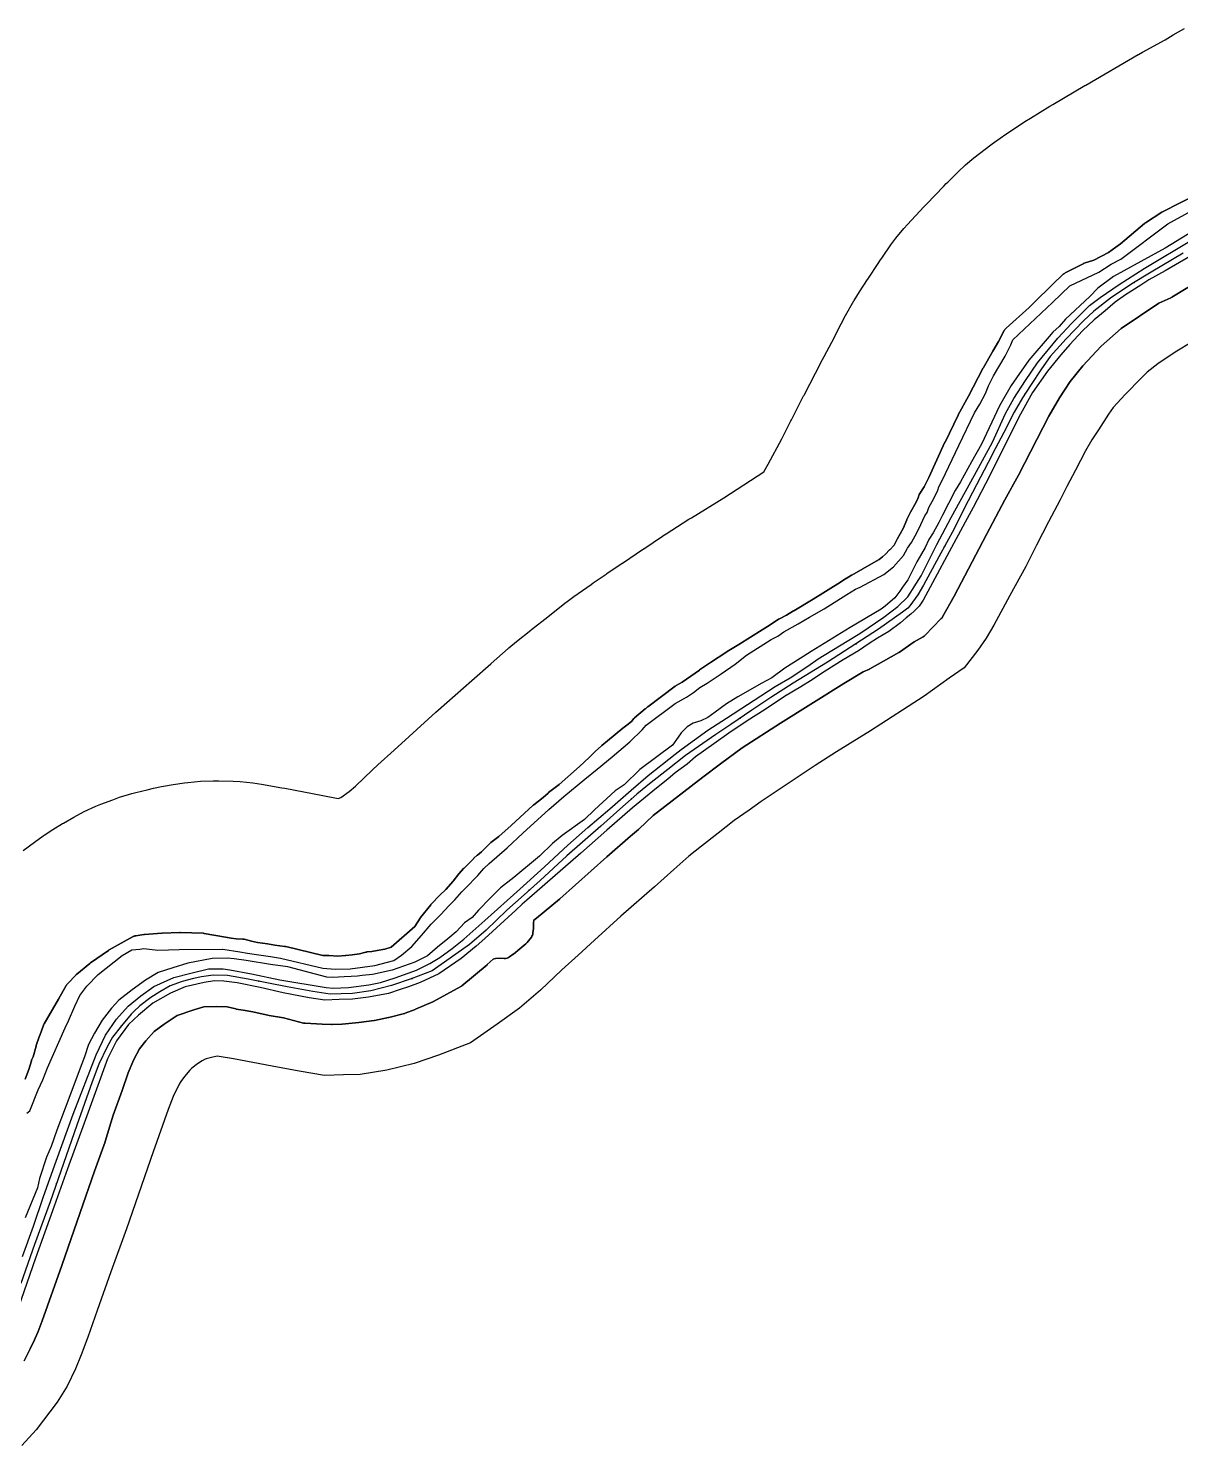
# Model space of a CAD drawing. Header units: inches. Extents: x 91426 to 118597, y 433843 to 446922.
# Drawn here: x 110999 to 111710, y 435830 to 436705 of the extents above; entities that cross this region are included whole.
import ezdxf

# ---------------------------------------------------------------- set-up
doc = ezdxf.new("R2010")
doc.units = ezdxf.units.IN
doc.header["$MEASUREMENT"] = 0
for name, color, linetype, true_color in [('As_waterkering_PWK', 7, 'Continuous', 0x8b0648), ('Beschermingszone_PWK', 7, 'Continuous', 0xde06d3), ('Kernzone_PWK', 7, 'Continuous', 0x33065f), ('Kruinlijnen_PWK', 7, 'Continuous', 0xda0676), ('Leggerbermen_PWK', 7, 'Continuous', 0xd60719), ('Referentiepunten_PWK', 7, 'Continuous', 0x7e0730)]:
    doc.layers.add(name, color=color, linetype=linetype, true_color=true_color)

msp = doc.modelspace()

# ---------------------------------------------------------------- linework, layer by layer
at = {"layer": 'As_waterkering_PWK'}
for points in [[(111711.9554, 436565.7026), (111692.1116, 436554.0609), (111680.2053, 436546.7848), (111666.9761, 436538.0535), (111656.6574, 436529.9837), (111650.4397, 436523.8983), (111639.724, 436512.7858), (111629.6698, 436501.9378), (111624.3781, 436494.3972), (111617.6313, 436484.0784), (111612.7365, 436476.5378), (111607.5771, 436467.5419), (111601.2271, 436455.1065), (111595.8031, 436445.0523), (111591.4375, 436436.5856), (111584.2937, 436422.8273), (111576.753, 436408.1429), (111570.403, 436395.5751), (111561.0103, 436378.2449), (111551.4853, 436360.7824), (111548.0457, 436354.9615), (111544.8707, 436350.3313), (111543.1253, 436348.1099)], [(111543.1253, 436348.1099), (111541.9603, 436346.6271), (111538.5207, 436344.2459), (111523.8363, 436333.6625), (111492.2185, 436313.2895), (111471.1841, 436300.3249), (111457.2934, 436291.4614), (111445.6517, 436283.6562), (111432.6871, 436274.9249), (111423.2944, 436268.5749), (111415.3569, 436263.1509), (111404.6412, 436255.6103), (111393.7933, 436247.0113), (111383.4745, 436238.9415), (111374.611, 436231.93), (111364.1599, 436222.6696), (111352.2536, 436212.0862), (111331.3515, 436193.6976), (111314.815, 436178.6164), (111304.8931, 436169.6205), (111294.3098, 436160.2278), (111281.4775, 436147.9246), (111271.1587, 436139.0611), (111259.3847, 436130.5944), (111248.2722, 436122.7892), (111235.1753, 436117.7621), (111223.0044, 436113.661), (111210.3044, 436110.486), (111198.9273, 436108.7662), (111192.0481, 436108.5016), (111185.1689, 436108.3693), (111174.4533, 436110.0891), (111158.5783, 436112.9996), (111134.5011, 436117.6298), (111121.8011, 436119.8787), (111112.9375, 436120.1433), (111105.7938, 436119.085), (111100.7667, 436118.0267), (111093.7552, 436116.3069), (111086.4792, 436113.5287), (111079.9968, 436109.8246), (111074.5729, 436106.2527), (111067.6937, 436101.0933), (111063.9725, 436097.6444)], [(111063.9725, 436097.6444), (111062.2697, 436096.0662), (111056.3166, 436088.9224), (111050.8926, 436081.911), (111047.5853, 436075.8255), (111042.2936, 436065.1099), (111038.1926, 436054.2619), (111028.7999, 436027.539), (111012.2634, 435980.3108), (111002.7384, 435953.8524), (110994.1394, 435929.9075)]]:
    msp.add_lwpolyline(points, dxfattribs=at)
at = {"layer": 'Beschermingszone_PWK'}
for points in [[(110995.6937, 436197.0933), (111002.5729, 436202.2527), (111007.9044, 436206.029), (111008.574, 436206.4732), (111013.998, 436210.0451), (111019.9968, 436213.7476), (111020.4602, 436214.0137), (111026.9425, 436217.7179), (111033.4045, 436221.1535), (111040.5571, 436224.3943), (111043.675, 436225.6349), (111050.951, 436228.4131), (111055.1825, 436229.9385), (111062.6969, 436232.218), (111065.1686, 436232.8522), (111072.1801, 436234.572), (111076.0454, 436235.4526), (111081.0725, 436236.511), (111082.3829, 436236.7792), (111088.2079, 436237.7894), (111095.3517, 436238.8477), (111097.2744, 436239.1167), (111105.0892, 436239.8864), (111112.9375, 436240.1433), (111116.518, 436240.0899), (111125.3816, 436239.8253), (111129.6495, 436239.6218), (111137.4642, 436238.8521), (111142.7255, 436238.0404), (111155.4256, 436235.7914), (111157.1628, 436235.4706), (111180.7292, 436230.9386), (111190.1339, 436229.2144), (111191.7387, 436229.7551), (111196.8957, 436233.4635), (111200.7977, 436236.8152), (111211.2617, 436246.8478), (111214.6558, 436249.9788), (111224.7625, 436258.9485), (111234.0826, 436267.3987), (111250.4897, 436282.362), (111252.089, 436283.7946), (111272.76, 436301.9798), (111284.4363, 436312.3587), (111284.5775, 436312.484), (111295.0285, 436321.7445), (111295.4895, 436322.1508), (111300.1626, 436326.044), (111309.0262, 436333.0555), (111309.5502, 436333.4677), (111319.5588, 436341.2949), (111330.0982, 436349.6492), (111331.5899, 436350.8127), (111335.582, 436353.747), (111346.2977, 436361.2877), (111347.654, 436362.2283), (111355.5915, 436367.6522), (111356.0855, 436367.988), (111365.4783, 436374.338), (111365.6551, 436374.4573), (111378.6197, 436383.1886), (111378.8266, 436383.3276), (111390.4683, 436391.1328), (111390.625, 436391.2377), (111392.7437, 436392.6213), (111406.6344, 436401.4849), (111408.2207, 436402.4798), (111428.2316, 436414.8136), (111452.9561, 436430.7448), (111455.5859, 436435.5661), (111464.0781, 436451.2347), (111469.6482, 436462.259), (111470.005, 436462.9594), (111477.5456, 436477.6438), (111477.7942, 436478.1251), (111484.8593, 436491.732), (111489.1467, 436500.047), (111490.1912, 436502.0271), (111494.9712, 436510.8877), (111500.7044, 436522.1152), (111503.4822, 436527.2434), (111508.6416, 436536.2392), (111508.8134, 436536.5378), (111512.0829, 436541.8743), (111516.9777, 436549.415), (111517.1949, 436549.7484), (111523.9418, 436560.0671), (111524.6018, 436561.0656), (111526.1513, 436563.3283), (111531.443, 436570.8689), (111534.4674, 436574.9892), (111539.449, 436581.0593), (111541.6582, 436583.5096), (111551.7124, 436594.3575), (111553.3427, 436596.0821), (111564.0583, 436607.1946), (111565.5868, 436608.7511), (111566.5041, 436609.6586), (111572.7218, 436615.744), (111577.5359, 436620.2045), (111582.7331, 436624.5099), (111593.0518, 436632.5797), (111593.9248, 436633.2559), (111600.3077, 436637.8299), (111600.8751, 436638.2067), (111614.1043, 436646.9379), (111617.6313, 436649.1786), (111629.5376, 436656.4547), (111631.3899, 436657.5639), (111651.2336, 436669.2055), (111651.7809, 436669.5247), (111684.1925, 436688.3101), (111684.3669, 436688.4111), (111686.7894, 436689.7725), (111700.824, 436697.4477), (111705.6897, 436700.4678), (111708.9732, 436702.434), (111712.7529, 436704.5264)], [(111728.1194, 436605.8418), (111709.9954, 436596.8459), (111709.939, 436596.8174), (111699.0911, 436591.2612), (111698.8705, 436591.1411), (111698.6566, 436591.0104), (111688.6021, 436584.5125), (111688.5381, 436584.4704), (111688.2722, 436584.2799), (111688.081, 436584.1256), (111673.2603, 436571.5497), (111670.4009, 436569.4362), (111665.8381, 436566.2299), (111656.6821, 436561.5282), (111650.8112, 436559.5295), (111650.5091, 436559.4157), (111650.2111, 436559.2807), (111650.1442, 436559.2471), (111639.0316, 436553.5586), (111638.8099, 436553.4379), (111638.532, 436553.2651), (111638.2661, 436553.0746), (111638.0132, 436552.867), (111637.8831, 436552.7488), (111631.1363, 436546.3988), (111631.0276, 436546.2933), (111619.9886, 436535.2544), (111616.7799, 436532.3024), (111602.5147, 436519.4901), (111602.3202, 436519.3057), (111602.0965, 436519.0669), (111601.8889, 436518.814), (111601.6984, 436518.5481), (111601.5256, 436518.2702), (111601.4182, 436518.0743), (111597.9061, 436511.3102), (111594.3998, 436505.3366), (111594.391, 436505.3215), (111588.3056, 436494.8704), (111588.2964, 436494.8545), (111588.182, 436494.6451), (111579.351, 436477.5101), (111573.035, 436466.0626), (111572.9285, 436465.8586), (111572.9103, 436465.8213), (111564.8367, 436449.1007), (111564.8038, 436449.0312), (111554.7577, 436427.3813), (111551.9845, 436421.4711), (111548.9761, 436416.7077), (111548.8734, 436416.5377), (111548.7191, 436416.2491), (111548.5841, 436415.9511), (111548.4688, 436415.6449), (111548.3797, 436415.3534), (111548.1003, 436414.329), (111547.0497, 436412.1228), (111543.4384, 436405.8028), (111543.2952, 436405.5335), (111543.2788, 436405.4999), (111541.2944, 436401.3988), (111541.1995, 436401.1906), (111538.9059, 436395.8391), (111535.3074, 436389.1561), (111535.2941, 436389.1313), (111533.3718, 436385.5127), (111530.6789, 436382.7076), (111530.5862, 436382.6083), (111528.1255, 436379.9017), (111526.3246, 436378.3129), (111524.2129, 436376.6586), (111520.8385, 436374.7304), (111507.2262, 436367.0651), (111507.1795, 436367.0385), (111507.0924, 436366.9871), (111503.7848, 436364.9872), (111503.594, 436364.8658), (111503.5735, 436364.8521), (111500.3471, 436362.6731), (111483.4056, 436352.1667), (111471.4091, 436345.0479), (111471.3332, 436345.002), (111467.0018, 436342.3267), (111462.5458, 436340.0351), (111462.3325, 436339.9187), (111462.1076, 436339.7808), (111456.8432, 436336.359), (111451.8467, 436333.2033), (111437.6076, 436324.2379), (111430.3777, 436319.9), (111430.1723, 436319.7698), (111430.1641, 436319.7643), (111420.1347, 436313.0341), (111413.2806, 436308.5526), (111413.2389, 436308.525), (111413.1629, 436308.4732), (111402.4737, 436301.0429), (111398.8038, 436298.8916), (111398.5545, 436298.7354), (111398.3275, 436298.5744), (111381.2618, 436285.7421), (111381.2229, 436285.7126), (111381.1431, 436285.65), (111379.8202, 436284.5916), (111379.6899, 436284.4837), (111373.2076, 436278.9275), (111373.1648, 436278.8904), (111372.926, 436278.6667), (111372.8062, 436278.5428), (111371.1679, 436276.7874), (111368.2982, 436274.396), (111365.9834, 436272.5956), (111365.8576, 436272.4944), (111356.4834, 436264.7046), (111352.9302, 436261.8094), (111352.7918, 436261.6924), (111352.7426, 436261.6487), (111348.9059, 436258.1936), (111348.7163, 436258.0136), (111345.0948, 436254.3922), (111339.1219, 436248.9536), (111326.5645, 436237.8351), (111320.0727, 436232.7715), (111319.8512, 436232.5882), (111319.7693, 436232.5148), (111316.7434, 436229.7411), (111310.95, 436225.2352), (111310.723, 436225.0476), (111310.6492, 436224.9816), (111297.053, 436212.5734), (111289.2767, 436205.7042), (111284.3878, 436201.9584), (111284.385, 436201.9563), (111284.1321, 436201.7487), (111283.8982, 436201.53), (111278.6153, 436196.2619), (111276.121, 436194.1417), (111276.0667, 436194.0949), (111273.9501, 436192.2429), (111273.9459, 436192.2392), (111273.7071, 436192.0155), (111273.6456, 436191.953), (111270.0245, 436188.2025), (111267.8626, 436186.1678), (111267.7539, 436186.0623), (111267.597, 436185.8981), (111264.8189, 436182.8554), (111264.7521, 436182.7808), (111264.5958, 436182.5935), (111261.1007, 436178.1924), (111256.5567, 436173.0173), (111253.002, 436169.5895), (111252.9372, 436169.5258), (111252.852, 436169.4386), (111247.5603, 436163.8824), (111247.4218, 436163.7308), (111247.2702, 436163.5495), (111241.0525, 436155.7442), (111240.9965, 436155.6726), (111240.806, 436155.4067), (111240.7733, 436155.3572), (111237.4406, 436150.2391), (111222.9416, 436137.4458), (111219.0015, 436136.0669), (111214.2903, 436135.3279), (111214.1421, 436135.3024), (111210.9461, 436134.7021), (111208.15, 436134.459), (111207.9304, 436134.435), (111207.6075, 436134.3817), (111207.2889, 436134.3074), (111207.2673, 436134.3016), (111203.2216, 436133.1981), (111198.6992, 436132.5892), (111194.9084, 436132.3513), (111194.8946, 436132.3504), (111194.7241, 436132.3363), (111189.8469, 436131.8485), (111184.3093, 436132.2177), (111184.3037, 436132.2181), (111184.1433, 436132.226), (111180.6735, 436132.3417), (111157.7433, 436137.7674), (111157.5675, 436137.8057), (111157.2446, 436137.859), (111157.2374, 436137.86), (111151.12, 436138.6562), (111146.5893, 436139.433), (111146.4659, 436139.4526), (111140.2624, 436140.3572), (111136.6799, 436141.0984), (111132.1574, 436142.2462), (111131.9029, 436142.3037), (111131.58, 436142.357), (111131.2544, 436142.3891), (111131.2392, 436142.3901), (111127.1482, 436142.6457), (111124.0618, 436143.0161), (111120.6323, 436143.5391), (111107.4658, 436145.8935), (111107.2383, 436145.9288), (111106.9127, 436145.9609), (111106.7417, 436145.9692), (111092.7523, 436146.4059), (111092.5963, 436146.4083), (111092.4758, 436146.4068), (111081.4955, 436146.1422), (111081.289, 436146.133), (111081.2295, 436146.1287), (111070.4804, 436145.2952), (111070.2143, 436145.2674), (111070.0665, 436145.2457), (111065.1717, 436144.4519), (111064.9966, 436144.4203), (111064.678, 436144.346), (111064.3649, 436144.2511), (111064.0587, 436144.1358), (111063.7607, 436144.0008), (111063.5553, 436143.8935), (111048.7721, 436135.7312), (111048.6889, 436135.6842), (111048.411, 436135.5114), (111048.3151, 436135.4457), (111037.2026, 436127.6405), (111037.0326, 436127.5157), (111036.9076, 436127.4166), (111028.8045, 436120.7777), (111028.6766, 436120.6692), (111028.4378, 436120.4455), (111028.3546, 436120.3604), (111022.9306, 436114.6719), (111022.7901, 436114.5182), (111022.5825, 436114.2653), (111022.392, 436113.9994), (111022.2192, 436113.7215), (111022.2061, 436113.6988), (111017.4507, 436105.3616), (111008.5947, 436090.0438), (111008.5932, 436090.0412), (111008.4389, 436089.7526), (111008.3039, 436089.4546), (111008.23, 436089.2653), (111005.8487, 436082.783), (111005.8309, 436082.734), (111003.7142, 436076.7809), (111003.6906, 436076.713), (111003.5957, 436076.3999), (111003.5853, 436076.3605), (111001.8655, 436069.7268), (111001.0428, 436068.0815), (111001.0305, 436068.0567), (111000.8955, 436067.7587), (111000.7802, 436067.4525), (111000.7063, 436067.2155), (110999.1791, 436061.8559), (110996.8766, 436055.844)], [(111717.8003, 436511.1622), (111707.0208, 436504.5747), (111696.1952, 436497.4299), (111689.6463, 436492.3082), (111685.9298, 436488.6708), (111676.0594, 436478.4349), (111668.6482, 436470.4386), (111665.7775, 436466.3478), (111659.5251, 436456.7853), (111655.4247, 436450.4685), (111651.5546, 436443.7206), (111645.5003, 436431.8643), (111640.0295, 436421.7233), (111635.845, 436413.608), (111628.7205, 436399.8867), (111621.3062, 436385.4483), (111614.7051, 436372.3836), (111604.9371, 436354.3611), (111594.9687, 436336.0855), (111590.2349, 436328.0746), (111585.1893, 436320.7164), (111576.6188, 436309.8084), (111567.3708, 436303.406), (111552.0138, 436292.3379), (111518.8797, 436270.9879), (111497.7509, 436257.9651), (111484.6667, 436249.6161), (111473.5387, 436242.1553), (111460.654, 436233.4779), (111451.4012, 436227.2224), (111443.8503, 436222.0627), (111434.5828, 436215.5411), (111424.7243, 436207.7265), (111414.3858, 436199.6412), (111406.7257, 436193.5817), (111397.3487, 436185.273), (111385.376, 436174.6305), (111364.7134, 436156.4527), (111348.4535, 436141.6237), (111338.2809, 436132.4005), (111328.2186, 436123.4702), (111315.094, 436110.8869), (111302.1016, 436099.7267), (111288.3504, 436089.8382), (111271.9561, 436078.3232), (111252.1242, 436070.7109), (111237.0732, 436065.6394), (111220.1265, 436061.4027), (111203.6394, 436058.9105), (111193.4898, 436058.5201), (111181.6601, 436058.2926), (111165.9824, 436060.8088), (111149.3487, 436063.8583), (111125.4202, 436068.46), (111116.6688, 436070.0097), (111115.8783, 436070.0333), (111114.6158, 436069.8462), (111111.8755, 436069.2693), (111108.6858, 436068.487), (111107.9278, 436068.1975), (111106.1762, 436067.1966), (111103.3495, 436065.3352), (111099.7744, 436062.6538), (111098.6195, 436061.5834), (111095.3089, 436057.6107), (111092.9025, 436054.4999), (111091.9837, 436052.8094), (111088.2026, 436045.1527), (111085.1693, 436037.1291), (111075.9808, 436010.9873), (111059.3819, 435963.5807), (111049.7894, 435936.9348), (111041.2685, 435913.2074), (111035.4765, 435896.6397), (111031.4173, 435885.7669), (111027.9974, 435877.1271), (111022.78, 435866.4835), (111016.6485, 435856.4915), (111003.6427, 435839.4319), (110994.8414, 435829.7202)]]:
    msp.add_lwpolyline(points, dxfattribs=at)
msp.add_lwpolyline([(110996.3044, 435882.1407), (110999.9337, 435889.3995), (111002.5521, 435895.0389), (111004.7425, 435899.818, 0.02024224), (111004.8961, 435900.1924), (111007.2825, 435906.7549), (111019.6162, 435940.9712), (111030.7496, 435973.5761), (111039.6739, 435999.159), (111046.2193, 436017.2085, 0.01299432), (111046.3015, 436017.455), (111051.2295, 436033.6189), (111056.7654, 436048.8425), (111060.5017, 436059.8547), (111063.9245, 436068.0314), (111067.3839, 436074.5861), (111071.3691, 436079.6581), (111076.4767, 436085.313), (111082.7192, 436089.9031), (111090.8284, 436095.2478), (111101.0323, 436098.7728), (111107.2372, 436100.5456), (111115.2098, 436100.7268), (111121.711, 436100.5462), (111126.9622, 436099.2787, 0.01215555), (111127.1998, 436099.2274), (111131.4412, 436098.4195), (111137.5401, 436097.4358), (111147.6326, 436095.259), (111156.483, 436093.6855), (111168.8223, 436090.5517, 0.05153564), (111169.8394, 436090.4025), (111180.2147, 436089.9587), (111186.029, 436089.6944, 0.02246136), (111186.478, 436089.6941), (111192.4311, 436089.9587, 0.01185936), (111192.6677, 436089.9749), (111202.8071, 436090.9087), (111212.2848, 436092.1102, 0.01782825), (111212.6366, 436092.1676), (111221.2356, 436093.8874, 0.01515452), (111221.5308, 436093.9558), (111231.0558, 436096.4693, 0.02693812), (111231.5682, 436096.6345), (111237.786, 436099.0158, 0.01053502), (111237.9811, 436099.0953), (111248.6967, 436103.7255, 0.02031209), (111249.0626, 436103.9016), (111257.3161, 436108.2945), (111265.8335, 436113.0855, 0.04625218), (111266.5928, 436113.6104), (111282.0709, 436126.575, 0.01013966), (111282.2237, 436126.7083), (111285.8334, 436129.9899), (111287.3061, 436130.5021), (111289.5837, 436130.6843), (111292.6321, 436130.4498, 0.18204083), (111296.0156, 436131.4351), (111298.1323, 436133.0226, 0.01281323), (111298.3333, 436133.1815), (111302.2554, 436136.45), (111306.0444, 436139.4551, 0.06268656), (111306.9183, 436140.3472), (111309.4318, 436143.6545, 0.1396236), (111310.4285, 436146.2058), (111310.6931, 436148.984, 0.01374373), (111310.7116, 436149.2582), (111310.8342, 436152.3228), (111311.0639, 436153.9881), (111312.6019, 436155.2587), (111326.8871, 436167.0308, 0.0101951), (111327.0418, 436167.1636), (111355.9928, 436193.0742), (111370.7481, 436205.985), (111375.6018, 436210.0516, 0.01636359), (111375.8456, 436210.2698), (111384.6514, 436218.6872), (111415.224, 436242.3055), (111426.3109, 436250.4887), (111439.5407, 436260.4437), (111463.3086, 436275.6762), (111502.4012, 436300.2411), (111514.2781, 436307.3415), (111518.1177, 436309.0755, 0.02073056), (111518.488, 436309.2616), (111526.8354, 436313.899), (111536.2411, 436319.1979, 0.02513328), (111536.6658, 436319.4662), (111545.8536, 436325.9365), (111551.3572, 436329.0396, 0.07322903), (111552.5084, 436329.9323), (111557.241, 436334.862), (111562.5688, 436340.1899, 0.06835563), (111563.3911, 436341.2741), (111570.5798, 436354.054), (111590.4771, 436392.0577), (111601.7809, 436413.4756), (111610.1328, 436428.7875), (111628.9702, 436465.0741), (111635.6089, 436476.399), (111642.1518, 436486.5983), (111650.0213, 436496.1952), (111661.2788, 436508.4232), (111673.5398, 436519.3431), (111696.9612, 436534.8283), (111704.3638, 436538.2449, 0.02893575), (111704.8739, 436538.5172), (111723.6761, 436549.9964)], format="xyb", dxfattribs=at)
at = {"layer": 'Kernzone_PWK'}
msp.add_lwpolyline([(110996.8766, 436055.844), (110999.1791, 436061.8559), (111000.7063, 436067.2155), (111000.7802, 436067.4525), (111000.8955, 436067.7587), (111001.0305, 436068.0567), (111001.0428, 436068.0815), (111001.8655, 436069.7268), (111003.5853, 436076.3605), (111003.5957, 436076.3999), (111003.6906, 436076.713), (111003.7142, 436076.7809), (111005.8309, 436082.734), (111005.8487, 436082.783), (111008.23, 436089.2653), (111008.3039, 436089.4546), (111008.4389, 436089.7526), (111008.5932, 436090.0412), (111008.5947, 436090.0438), (111017.4507, 436105.3616), (111022.2061, 436113.6988), (111022.2192, 436113.7215), (111022.392, 436113.9994), (111022.5825, 436114.2653), (111022.7901, 436114.5182), (111022.9306, 436114.6719), (111028.3546, 436120.3604), (111028.4378, 436120.4455), (111028.6766, 436120.6692), (111028.8045, 436120.7777), (111036.9076, 436127.4166), (111037.0326, 436127.5157), (111037.2026, 436127.6405), (111048.3151, 436135.4457), (111048.411, 436135.5114), (111048.6889, 436135.6842), (111048.7721, 436135.7312), (111063.5553, 436143.8935), (111063.7607, 436144.0008), (111064.0587, 436144.1358), (111064.3649, 436144.2511), (111064.678, 436144.346), (111064.9966, 436144.4203), (111065.1717, 436144.4519), (111070.0665, 436145.2457), (111070.2143, 436145.2674), (111070.4804, 436145.2952), (111081.2295, 436146.1287), (111081.289, 436146.133), (111081.4955, 436146.1422), (111092.4758, 436146.4068), (111092.5963, 436146.4083), (111092.7523, 436146.4059), (111106.7417, 436145.9692), (111106.9127, 436145.9609), (111107.2383, 436145.9288), (111107.4658, 436145.8935), (111120.6323, 436143.5391), (111124.0618, 436143.0161), (111127.1482, 436142.6457), (111131.2392, 436142.3901), (111131.2544, 436142.3891), (111131.58, 436142.357), (111131.9029, 436142.3037), (111132.1574, 436142.2462), (111136.6799, 436141.0984), (111140.2624, 436140.3572), (111146.4659, 436139.4526), (111146.5893, 436139.433), (111151.12, 436138.6562), (111157.2374, 436137.86), (111157.2446, 436137.859), (111157.5675, 436137.8057), (111157.7433, 436137.7674), (111180.6735, 436132.3417), (111184.1433, 436132.226), (111184.3037, 436132.2181), (111184.3093, 436132.2177), (111189.8469, 436131.8485), (111194.7241, 436132.3363), (111194.8946, 436132.3504), (111194.9084, 436132.3513), (111198.6992, 436132.5892), (111203.2216, 436133.1981), (111207.2673, 436134.3016), (111207.2889, 436134.3074), (111207.6075, 436134.3817), (111207.9304, 436134.435), (111208.15, 436134.459), (111210.9461, 436134.7021), (111214.1421, 436135.3024), (111214.2903, 436135.3279), (111219.0015, 436136.0669), (111222.9416, 436137.4458), (111237.4406, 436150.2391), (111240.7733, 436155.3572), (111240.806, 436155.4067), (111240.9965, 436155.6726), (111241.0525, 436155.7442), (111247.2702, 436163.5495), (111247.4218, 436163.7308), (111247.5603, 436163.8824), (111252.852, 436169.4386), (111252.9372, 436169.5258), (111253.002, 436169.5895), (111256.5567, 436173.0173), (111261.1007, 436178.1924), (111264.5958, 436182.5935), (111264.7521, 436182.7808), (111264.8189, 436182.8554), (111267.597, 436185.8981), (111267.7539, 436186.0623), (111267.8626, 436186.1678), (111270.0245, 436188.2025), (111273.6456, 436191.953), (111273.7071, 436192.0155), (111273.9459, 436192.2392), (111273.9501, 436192.2429), (111276.0667, 436194.0949), (111276.121, 436194.1417), (111278.6153, 436196.2619), (111283.8982, 436201.53), (111284.1321, 436201.7487), (111284.385, 436201.9563), (111284.3878, 436201.9584), (111289.2767, 436205.7042), (111297.053, 436212.5734), (111310.6492, 436224.9816), (111310.723, 436225.0476), (111310.95, 436225.2352), (111316.7434, 436229.7411), (111319.7693, 436232.5148), (111319.8512, 436232.5882), (111320.0727, 436232.7715), (111326.5645, 436237.8351), (111339.1219, 436248.9536), (111345.0948, 436254.3922), (111348.7163, 436258.0136), (111348.9059, 436258.1936), (111352.7426, 436261.6487), (111352.7918, 436261.6924), (111352.9302, 436261.8094), (111356.4834, 436264.7046), (111365.8576, 436272.4944), (111365.9834, 436272.5956), (111368.2982, 436274.396), (111371.1679, 436276.7874), (111372.8062, 436278.5428), (111372.926, 436278.6667), (111373.1648, 436278.8904), (111373.2076, 436278.9275), (111379.6899, 436284.4837), (111379.8202, 436284.5916), (111381.1431, 436285.65), (111381.2229, 436285.7126), (111381.2618, 436285.7421), (111398.3275, 436298.5744), (111398.5545, 436298.7354), (111398.8038, 436298.8916), (111402.4737, 436301.0429), (111413.1629, 436308.4732), (111413.2389, 436308.525), (111413.2806, 436308.5526), (111420.1347, 436313.0341), (111430.1641, 436319.7643), (111430.1723, 436319.7698), (111430.3777, 436319.9), (111437.6076, 436324.2379), (111451.8467, 436333.2033), (111456.8432, 436336.359), (111462.1076, 436339.7808), (111462.3325, 436339.9187), (111462.5458, 436340.0351), (111467.0018, 436342.3267), (111471.3332, 436345.002), (111471.4091, 436345.0479), (111483.4056, 436352.1667), (111500.3471, 436362.6731), (111503.5735, 436364.8521), (111503.594, 436364.8658), (111503.7848, 436364.9872), (111507.0924, 436366.9871), (111507.1795, 436367.0385), (111507.2262, 436367.0651), (111520.8385, 436374.7304), (111524.2129, 436376.6586), (111526.3246, 436378.3129), (111528.1255, 436379.9017), (111530.5862, 436382.6083), (111530.6789, 436382.7076), (111533.3718, 436385.5127), (111535.2941, 436389.1313), (111535.3074, 436389.1561), (111538.9059, 436395.8391), (111541.1995, 436401.1906), (111541.2944, 436401.3988), (111543.2788, 436405.4999), (111543.2952, 436405.5335), (111543.4384, 436405.8028), (111547.0497, 436412.1228), (111548.1003, 436414.329), (111548.3797, 436415.3534), (111548.4688, 436415.6449), (111548.5841, 436415.9511), (111548.7191, 436416.2491), (111548.8734, 436416.5377), (111548.9761, 436416.7077), (111551.9845, 436421.4711), (111554.7577, 436427.3813), (111564.8038, 436449.0312), (111564.8367, 436449.1007), (111572.9103, 436465.8213), (111572.9285, 436465.8586), (111573.035, 436466.0626), (111579.351, 436477.5101), (111588.182, 436494.6451), (111588.2964, 436494.8545), (111588.3056, 436494.8704), (111594.391, 436505.3215), (111594.3998, 436505.3366), (111597.9061, 436511.3102), (111601.4182, 436518.0743), (111601.5256, 436518.2702), (111601.6984, 436518.5481), (111601.8889, 436518.814), (111602.0965, 436519.0669), (111602.3202, 436519.3057), (111602.5147, 436519.4901), (111616.7799, 436532.3024), (111619.9886, 436535.2544), (111631.0276, 436546.2933), (111631.1363, 436546.3988), (111637.8831, 436552.7488), (111638.0132, 436552.867), (111638.2661, 436553.0746), (111638.532, 436553.2651), (111638.8099, 436553.4379), (111639.0316, 436553.5586), (111650.1442, 436559.2471), (111650.2111, 436559.2807), (111650.5091, 436559.4157), (111650.8112, 436559.5295), (111656.6821, 436561.5282), (111665.8381, 436566.2299), (111670.4009, 436569.4362), (111673.2603, 436571.5497), (111688.081, 436584.1256), (111688.2722, 436584.2799), (111688.5381, 436584.4704), (111688.6021, 436584.5125), (111698.6566, 436591.0104), (111698.8705, 436591.1411), (111699.0911, 436591.2612), (111709.939, 436596.8174), (111709.9954, 436596.8459), (111728.1194, 436605.8418)], dxfattribs=at)
msp.add_lwpolyline([(111723.6761, 436549.9964), (111704.8739, 436538.5172, -0.02893575), (111704.3638, 436538.2449), (111696.9612, 436534.8283), (111673.5398, 436519.3431), (111661.2788, 436508.4232), (111650.0213, 436496.1952), (111642.1518, 436486.5983), (111635.6089, 436476.399), (111628.9702, 436465.0741), (111610.1328, 436428.7875), (111601.7809, 436413.4756), (111590.4771, 436392.0577), (111570.5798, 436354.054), (111563.3911, 436341.2741, -0.06835562), (111562.5688, 436340.1899), (111557.241, 436334.862), (111552.5084, 436329.9323, -0.07322903), (111551.3572, 436329.0396), (111545.8536, 436325.9365), (111536.6658, 436319.4662, -0.02513328), (111536.2411, 436319.1979), (111526.8354, 436313.899), (111518.488, 436309.2616, -0.02073054), (111518.1177, 436309.0755), (111514.2781, 436307.3415), (111502.4012, 436300.2411), (111463.3086, 436275.6762), (111439.5407, 436260.4437), (111426.3109, 436250.4887), (111415.224, 436242.3055), (111384.6514, 436218.6872), (111375.8456, 436210.2698, -0.01636358), (111375.6018, 436210.0516), (111370.7481, 436205.985), (111355.9928, 436193.0742), (111327.0418, 436167.1636, -0.01019512), (111326.8871, 436167.0308), (111312.6019, 436155.2587), (111311.0639, 436153.9881), (111310.8342, 436152.3228), (111310.7116, 436149.2582, -0.01374373), (111310.6931, 436148.984), (111310.4285, 436146.2058, -0.1396236), (111309.4318, 436143.6545), (111306.9183, 436140.3472, -0.06268656), (111306.0444, 436139.4551), (111302.2554, 436136.45), (111298.3333, 436133.1815, -0.0128132), (111298.1323, 436133.0226), (111296.0156, 436131.4351, -0.18204083), (111292.6321, 436130.4498), (111289.5837, 436130.6843), (111287.3061, 436130.5021), (111285.8334, 436129.9899), (111282.2237, 436126.7083, -0.01013967), (111282.0709, 436126.575), (111266.5928, 436113.6104, -0.04625218), (111265.8335, 436113.0855), (111257.3161, 436108.2945), (111249.0626, 436103.9016, -0.02031211), (111248.6967, 436103.7255), (111237.9811, 436099.0953, -0.010535), (111237.786, 436099.0158), (111231.5682, 436096.6345, -0.02693813), (111231.0558, 436096.4693), (111221.5308, 436093.9558, -0.01515451), (111221.2356, 436093.8874), (111212.6366, 436092.1676, -0.01782827), (111212.2848, 436092.1102), (111202.8071, 436090.9087), (111192.6677, 436089.9749, -0.01185937), (111192.4311, 436089.9587), (111186.478, 436089.6941, -0.02246136), (111186.029, 436089.6944), (111180.2147, 436089.9587), (111169.8394, 436090.4025, -0.05153564), (111168.8223, 436090.5517), (111156.483, 436093.6855), (111147.6326, 436095.259), (111137.5401, 436097.4358), (111131.4412, 436098.4195), (111127.1998, 436099.2274, -0.01215552), (111126.9622, 436099.2787), (111121.711, 436100.5462), (111115.2098, 436100.7268), (111107.2372, 436100.5456), (111101.0323, 436098.7728), (111090.8284, 436095.2478), (111082.7192, 436089.9031), (111076.4767, 436085.313), (111071.3691, 436079.6581), (111067.3839, 436074.5861), (111063.9245, 436068.0314), (111060.5017, 436059.8547), (111056.7654, 436048.8425), (111051.2295, 436033.6189), (111046.3015, 436017.455, -0.01299432), (111046.2193, 436017.2085), (111039.6739, 435999.159), (111030.7496, 435973.5761), (111019.6162, 435940.9712), (111007.2825, 435906.7549), (111004.8961, 435900.1924, -0.02024224), (111004.7425, 435899.818), (111002.5521, 435895.0389), (110999.9337, 435889.3995), (110996.3044, 435882.1407)], format="xyb", dxfattribs=at)
at = {"layer": 'Kruinlijnen_PWK'}
for points in [[(110995.3166, 435946.3938, 0), (111001.9312, 435965.1793, 0), (111008.2812, 435983.4356, 0), (111016.0864, 436005.2637, 0), (111026.5375, 436034.3679, 0), (111040.6927, 436070.8805, 0), (111046.5136, 436083.1837, 0), (111053.2605, 436092.9733, 0), (111060.5365, 436100.9108, 0), (111068.3418, 436107.3931, 0), (111076.4116, 436113.0816, 0), (111088.5824, 436118.6379, 0), (111099.1658, 436121.416, 0), (111110.146, 436123.9296, 0), (111119.1419, 436123.9296, 0), (111123.2429, 436123.4004, 0), (111136.6044, 436120.8869, 0), (111154.1992, 436117.1827, 0), (111182.7743, 436112.5525, 0), (111187.0076, 436112.0233, 0), (111196.5326, 436112.4202, 0), (111209.1004, 436114.14, 0), (111216.2441, 436115.5952, 0), (111225.24, 436118.3733, 0), (111238.4234, 436123.2459, 0), (111246.6713, 436127.2369, 0), (111252.889, 436131.0734, 0), (111260.5619, 436136.6296, 0), (111267.7057, 436142.3182, 0), (111280.6703, 436153.8276, 0), (111302.2339, 436173.2745, 0), (111317.5798, 436187.0328, 0), (111331.9996, 436200.3943, 0), (111344.3027, 436211.2423, 0), (111357.7965, 436222.884, 0), (111371.0257, 436234.2611, 0), (111381.6091, 436243.3892, 0), (111398.2321, 436256.5961, 0), (111401.9362, 436259.5065, 0), (111418.4727, 436271.2805, 0), (111429.8498, 436278.6889, 0), (111460.0582, 436298.2904, 0), (111469.1863, 436303.7143, 0), (111480.1665, 436310.8581, 0), (111486.5166, 436315.356, 0), (111504.5083, 436326.3362, 0), (111512.1812, 436331.0988, 0), (111527.1302, 436341.0206, 0), (111535.7292, 436347.6352, 0), (111541.9469, 436353.7207, 0), (111550.149, 436366.553, 0), (111559.8063, 436385.9999, 0), (111568.6698, 436402.5364, 0), (111583.0897, 436428.7302, 0), (111594.2022, 436449.1032, 0), (111602.1397, 436466.698, 0), (111607.4314, 436476.0907, 0), (111614.4429, 436487.2032, 0), (111621.9835, 436498.0512, 0), (111634.5512, 436513.2647, 0), (111642.8856, 436522.2606, 0), (111654.1304, 436533.5054, 0), (111660.6127, 436538.4002, 0), (111672.3867, 436546.47, 0), (111687.8649, 436556.3919, 0), (111718.0274, 436574.3836, 0)], [(111716.032, 436563.69, 0), (111700.78, 436554.9252, 0), (111690.7258, 436549.369, 0), (111685.6987, 436546.0617, 0), (111676.306, 436540.1085, 0), (111669.956, 436535.4783, 0), (111663.6444, 436530.0879, 0), (111656.8975, 436524.5316, 0), (111649.7538, 436517.7847, 0), (111641.8163, 436509.318, 0), (111636.3923, 436503.1003, 0), (111628.0443, 436492.969, 0), (111618.9298, 436479.8169, 0), (111611.3891, 436466.3232, 0), (111602.6578, 436448.9929, 0), (111592.3391, 436428.0908, 0), (111582.1526, 436408.7762, 0), (111577.3901, 436399.7803, 0), (111567.4682, 436381.3917, 0), (111558.4723, 436364.8552, 0), (111551.3286, 436351.626, 0), (111548.815, 436347.9219, 0), (111545.7723, 436344.7469, 0), (111543.6556, 436342.8948, 0), (111540.8775, 436340.7781, 0), (111537.3056, 436337.6031, 0), (111530.1619, 436332.3114, 0), (111523.1504, 436328.0781, 0), (111517.991, 436324.7708, 0), (111511.3764, 436320.2729, 0), (111501.9837, 436314.7166, 0), (111490.8712, 436307.7051, 0), (111481.743, 436301.752, 0), (111475.9222, 436298.0478, 0), (111465.7357, 436292.0947, 0), (111453.8294, 436284.1572, 0), (111442.7169, 436277.1457, 0), (111431.3398, 436269.4728, 0), (111422.0794, 436262.9905, 0), (111410.8345, 436254.7884, 0), (111405.5429, 436250.4227, 0), (111398.1345, 436244.9988, 0), (111393.6366, 436241.1623, 0), (111386.7574, 436235.4737, 0), (111371.8084, 436223.3029, 0), (111356.0657, 436209.6768, 0), (111339.9261, 436195.3893, 0), (111306.7208, 436166.4173, 0), (111303.6781, 436163.9038, 0), (111299.8416, 436160.1996, 0), (111280.6593, 436142.7371, 0), (111275.3676, 436137.9746, 0), (111266.1072, 436130.4339, 0), (111252.3488, 436121.0412, 0), (111240.8394, 436115.6172, 0), (111233.5634, 436112.8391, 0), (111228.3904, 436111.1745, 0), (111221.1279, 436108.7381, 0), (111208.8248, 436106.6214, 0), (111199.0352, 436105.2985, 0), (111190.8331, 436105.0339, 0), (111181.9695, 436104.637, 0), (111172.1799, 436106.0922, 0), (111156.1726, 436109.2672, 0), (111141.885, 436112.5745, 0), (111127.7298, 436115.485, 0), (111119.6464, 436116.4661, 0), (111113.6933, 436116.5984, 0), (111107.3238, 436115.6172, 0), (111095.6821, 436112.9714, 0), (111086.5539, 436109.0026, 0), (111075.706, 436102.7849, 0), (111066.8424, 436095.3766, 0), (111060.757, 436089.688, 0), (111053.3487, 436079.5015, 0), (111047.6601, 436068.389, 0), (111033.3726, 436028.8337, 0), (111022.9215, 436000.5233, 0), (111014.8517, 435977.5045, 0), (111003.3423, 435945.3575, 0), (110992.6267, 435914.6658, 0)]]:
    msp.add_polyline3d(points, dxfattribs=at)
at = {"layer": 'Leggerbermen_PWK'}
for points in [[(111738.4122, 436591.8381), (111700.8413, 436568.8193), (111692.1101, 436564.189), (111668.959, 436551.3567), (111659.1529, 436544.2324), (111654.2746, 436539.0536), (111639.1933, 436525.0306), (111635.3568, 436520.5327), (111631.5203, 436516.9608), (111630.3297, 436515.7702), (111616.5714, 436499.7629), (111608.8984, 436488.9149), (111605.7234, 436484.1524), (111598.5797, 436471.5847), (111587.4671, 436447.9044), (111581.1171, 436437.0565), (111574.3702, 436424.6211), (111571.1952, 436419.3294), (111567.0942, 436411.2596), (111563.2577, 436404.1158), (111561.0087, 436399.6179), (111557.4369, 436393.1356), (111554.7746, 436389.0539), (111552.5421, 436384.0074), (111550.2931, 436380.171), (111547.515, 436375.1439), (111541.8264, 436364.1636), (111538.6514, 436359.6657), (111536.9316, 436357.1522), (111533.8889, 436352.9188), (111527.8035, 436347.8917), (111525.4222, 436346.0397), (111506.2399, 436334.7948), (111482.1463, 436319.9975), (111475.4159, 436315.4802), (111465.8908, 436309.6594), (111457.821, 436303.7062), (111451.7356, 436300.3989), (111436.9189, 436291.9323), (111429.9074, 436287.5666), (111422.896, 436282.5395), (111418.398, 436279.2322), (111414.0324, 436277.1156), (111409.2699, 436275.6603), (111405.5657, 436273.4114), (111401.9938, 436269.7072), (111400.1418, 436266.9291), (111396.5699, 436262.1666), (111376.4615, 436247.0853), (111366.6719, 436237.6926), (111361.2479, 436233.8561), (111348.4156, 436222.0821), (111342.1979, 436216.2613), (111328.4395, 436206.3394), (111322.4864, 436201.4446), (111314.5489, 436193.6393), (111298.6738, 436180.4102), (111290.4717, 436173.9278), (111283.9894, 436167.5778), (111276.8457, 436160.1695), (111272.8769, 436155.6716), (111268.2467, 436152.4966), (111262.955, 436146.9403), (111257.7956, 436142.5747), (111251.5779, 436137.4153), (111245.3566, 436132.1084), (111237.4191, 436128.1397), (111223.3997, 436123.26), (111211.3612, 436120.4819), (111205.0112, 436119.8204), (111202.1007, 436119.5559), (111198.2643, 436119.2913), (111193.7663, 436119.0267), (111186.7549, 436118.7621), (111183.183, 436118.8944), (111159.1059, 436125.2444), (111148.3902, 436126.6996), (111133.4412, 436129.2132), (111126.0329, 436130.1392), (111121.6672, 436130.6684), (111112.4172, 436130.4371), (111097.2862, 436127.5833), (111088.0651, 436124.583), (111078.9369, 436121.6725), (111071.1317, 436117.0423), (111062.9296, 436111.0892), (111054.7275, 436104.7392), (111050.2296, 436099.8444), (111044.4088, 436092.3037), (111039.6462, 436084.3662), (111036.0744, 436077.2224), (111033.4285, 436069.8141), (111031.9733, 436065.3162), (111021.6545, 436038.064), (111016.3629, 436024.438), (111012.9233, 436014.3838), (111010.1451, 436007.7692), (111005.7795, 435994.6723), (111004.5889, 435988.8514), (110996.7837, 435970.3306)], [(110997.9707, 436035.0061), (110999.8228, 436036.4613), (111005.0113, 436049.3948), (111007.7895, 436055.4802), (111010.6999, 436062.8885), (111021.5058, 436087.5606), (111023.6645, 436091.9928), (111027.501, 436100.9886), (111030.5437, 436107.4709), (111034.9093, 436113.2918), (111042.0531, 436120.4355), (111056.8775, 436132.2801), (111062.8306, 436135.852), (111067.5931, 436136.2489), (111070.2389, 436136.6458), (111078.7271, 436135.4795), (111091.8851, 436135.9795), (111118.7947, 436136.1596), (111118.9147, 436136.1783), (111129.498, 436134.4585), (111134.2606, 436133.6647), (111138.2293, 436133.1356), (111148.2835, 436131.6803), (111154.4592, 436130.5555), (111180.653, 436124.4701), (111188.368, 436123.7428), (111197.4961, 436124.0074), (111205.2593, 436124.9992), (111212.7097, 436126.1241), (111224.4417, 436129.2326), (111229.3365, 436132.4076), (111235.567, 436137.797), (111241.5201, 436144.6761), (111247.6347, 436151.5241), (111253.5879, 436157.4773), (111258.4827, 436162.9012), (111262.1868, 436166.6054), (111266.5525, 436171.6325), (111268.6692, 436173.8815), (111276.4744, 436181.6867), (111280.0463, 436186.0523), (111283.3536, 436189.095), (111294.5984, 436198.7524), (111304.2557, 436207.7482), (111320.263, 436222.3003), (111329.3912, 436230.3701), (111342.3558, 436241.0858), (111350.0287, 436247.1712), (111359.4214, 436254.9764), (111370.2694, 436264.2369), (111377.9423, 436271.5129), (111380.4138, 436274.3568), (111398.183, 436287.7848), (111405.3267, 436291.6213), (111409.6504, 436294.5975), (111413.5288, 436297.5744), (111417.8945, 436300.3526), (111426.6257, 436306.0411), (111435.357, 436311.9942), (111442.3685, 436317.5505), (111457.4497, 436327.3401), (111461.5508, 436329.4568), (111465.3873, 436331.9703), (111474.2508, 436336.9974), (111481.2623, 436341.0985), (111490.2581, 436346.2579), (111504.1488, 436355.1214), (111509.5728, 436358.2964), (111512.4832, 436359.6193), (111527.0353, 436367.4246), (111533.1207, 436372.1871), (111539.2062, 436379.1985), (111541.7197, 436383.6965), (111544.2332, 436387.2684), (111547.6728, 436393.4861), (111549.9218, 436398.2486), (111552.4353, 436403.5403), (111553.8906, 436405.7892), (111554.9489, 436408.8319), (111557.8593, 436414.3882), (111560.3729, 436419.5476), (111561.0343, 436421.532), (111563.0187, 436425.5007), (111573.4404, 436446.9928), (111583.1271, 436467.1727), (111586.3021, 436472.5966), (111589.7417, 436479.2112), (111591.7261, 436483.9738), (111594.7688, 436490.0592), (111601.9125, 436502.23), (111605.4844, 436509.2415), (111606.7653, 436512.2177), (111631.149, 436535.303), (111641.8647, 436545.6218), (111659.8564, 436554.0885), (111667.5293, 436558.9833), (111673.3502, 436562.026), (111702.3221, 436583.8542), (111717.1388, 436591.924)]]:
    msp.add_lwpolyline(points, dxfattribs=at)
at = {"layer": 'Referentiepunten_PWK'}
for p in [(111681.7126, 436547.706), (111614.2355, 436478.8471), (111564.5293, 436384.7378), (111509.9653, 436324.7247), (111438.3341, 436278.728), (111371.3001, 436228.9963), (111308.0758, 436172.5061), (111235.8889, 436118.036), (111141.1803, 436116.3453), (111056.1167, 436088.664), (111016.1664, 435991.4579)]:
    msp.add_point(p, dxfattribs=at)

doc.saveas('drawing.dxf')
